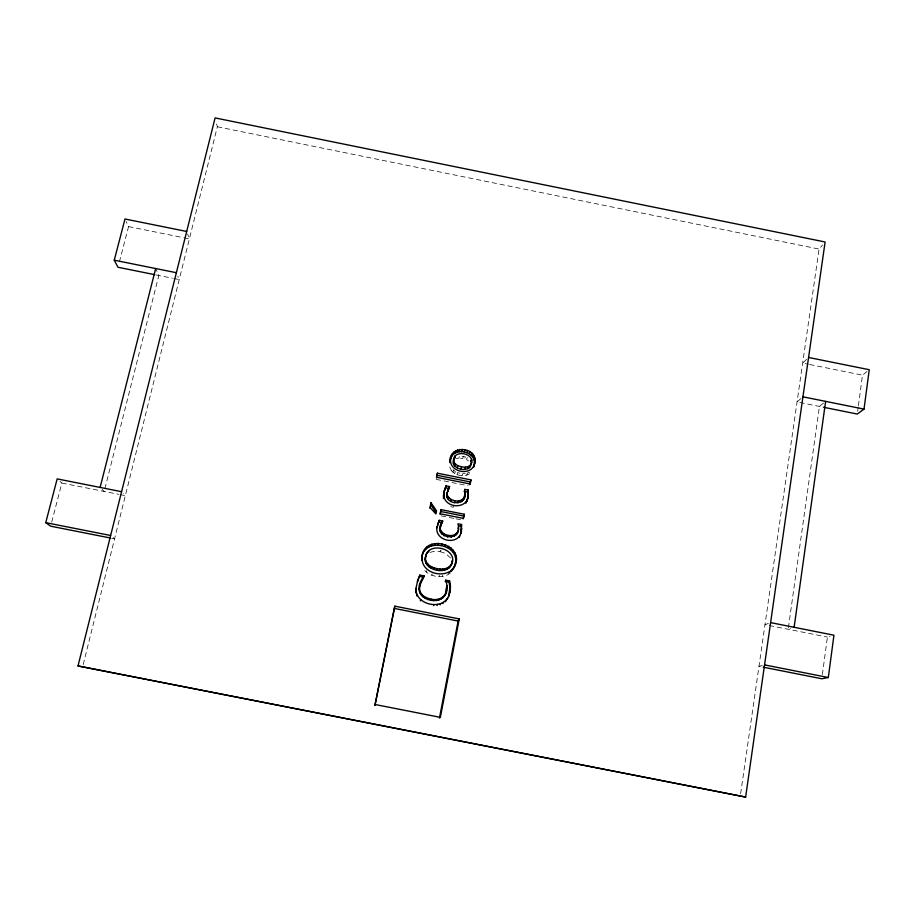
<?xml version="1.0" encoding="UTF-8"?>
<svg xmlns="http://www.w3.org/2000/svg" width="915" height="915" viewBox="0 0 915 915"><rect width="100%" height="100%" fill="white"/><g stroke="black" fill="none" stroke-linecap="round" stroke-linejoin="round"><path stroke-width="0.69" stroke-dasharray="4.58 3.43" d="M822.379 674.595L827.412 637.057L830.019 636.314M857.652 411.27L858.213 407.106M858.407 405.711L862.49 375.161L867.317 371.273M740.624 793.785L819.074 249.063L822.528 245.014M450.523 572.847C443.706 578.703 432.967 577.285 426.23 572.035L426.562 570.64M454.778 473.65L451.438 470.756L451.953 468.652L455.304 471.568L454.778 473.65C460.096 476.509 468 476.829 471.808 471.385M83.196 664.645L217.347 126.75L216.054 121.706M452.925 472.357L453.451 470.264M104.893 488.679L158.821 275.484L155.676 268.541M455.99 458.712L458.941 458.072L459.502 455.876L465.312 456.837L464.706 459.021M51.698 522.133L61.865 483.04L59.99 481.382M119.396 261.839L128.558 226.6L126.19 221.533M456.974 474.656L457.534 472.575L460.108 473.272L459.536 475.354M463.413 456.242L462.818 458.438L458.941 458.072M431.834 575.226L432.212 573.842M430.004 552.397L434.511 551.253L440.092 551.676L440.527 550.132L443.5 550.887M467.21 457.42L466.593 459.604L469.109 461.354M453.817 505.435L453.291 507.299L450.672 506.59M462.144 475.686L462.738 473.615L465.152 473.535L464.546 475.606M466.741 475.125L467.371 473.044L469.372 472.14L468.743 474.222M438.948 576.633L439.372 575.26M442.277 576.519L442.723 575.158M806.607 359.332L802.649 363.083L808.22 364.204M800.98 398.517L797.057 401.925L822.127 406.969M823.557 403.058L819.428 406.42L788.17 629.268L790.549 628.479M768.36 623.447L764.974 624.67L827.412 637.057M762.321 665.457L758.981 666.326L761.772 666.875M111.79 538.283L114.569 538.844L111.619 536.327M436.192 479.369L468.114 485.739M441.179 515.877L447.95 517.227M449.299 517.501L454.721 518.576M456.082 518.851L461.503 519.926M61.865 483.04L118.733 494.329M120.059 494.592L125.344 495.644L123.468 493.665M156.099 274.935L172.42 278.217M173.781 278.492L179.226 279.59L177.796 276.147M217.347 126.75L819.074 249.063M128.558 226.6L182.474 237.477M183.846 237.763L189.382 238.872L187.586 233.931M809.615 364.49L862.49 375.161M440.092 551.676L445.559 553.438L450.592 557.967M102.16 489.434L104.196 491.447M424.834 570.56L426.23 572.035M451.438 470.756L449.711 466.925"/><path stroke-width="1.37" d="M459.719 535.824C452.811 545.534 433.584 538.718 437.267 526.182L436.844 527.898L439.2 520.326L442.734 521.024C429.524 538.306 464.214 544.288 457.912 523.78L461.537 524.501L461.423 531.729L459.147 537.482M446.749 495.518L447.389 492.03C442.814 505.446 467.794 506.876 465.163 492.464L464.637 489.296L468.251 490.028L468.148 497.177L465.838 503.113L467.496 499.338L466.867 501.248M463.916 498.824L465.163 492.464M449.585 580.945C451.026 586.012 450.557 591.57 448.567 596.42L449.951 587.544L449.082 582.283L449.585 580.945L445.708 580.179L445.228 581.517L449.082 582.283M394.8 606.165L374.956 705.351L394.8 606.165L459.273 618.929L440.355 717.349L439.463 718.035L458.118 621.045L459.273 618.929M439.966 529.831L440.55 526.571M461.537 524.501L460.84 533.422L461.423 531.729M468.251 490.028L467.508 499.098L468.148 497.177M451.244 564.978C459.742 549.698 429.421 540.513 425.761 555.943C420.66 571.452 452.079 577.148 452.124 560.529M425.201 559.717L425.761 555.943M454.343 566.637C464.408 544.242 421.072 535.504 421.724 560.026C421.014 530.792 469.955 544.654 452.948 569.256L454.892 565.184M445.708 580.179C456.219 612.181 402.692 603.065 424.137 575.935L419.882 575.1L417.755 580.27L415.913 588.551M419.287 589.374L419.848 585.589M450.283 460.222C452.41 445.845 477.802 451.072 474.119 465.129C481.199 446.955 447.915 442.952 450.02 462.59L450.786 458.026M445.411 594.121L446.817 585.589M443.352 496.17L444.118 491.641L443.5 498.515L443.809 494.226M763.167 667.149L821.819 678.77L828.315 677.512L833.942 635.204L770.602 622.623M823.489 407.244L857.286 414.049L864.012 409.108L869.25 369.717L808.574 357.468M794.129 627.301L825.627 401.376M745.622 797.079L825.113 241.983L215.094 117.921L78.004 665.948L745.622 797.079L78.004 665.948M430.965 502.667L430.599 504.565L436.066 512.617L436.478 510.787L430.965 502.667L429.89 508.134M463.127 518.828L464.271 514.264L441.076 509.644L440.092 514.241M469.772 484.664L470.951 479.895L437.416 473.204L436.466 478.019M464.271 514.264L463.459 518.416L440.252 513.795L441.076 509.644M470.951 479.895L470.15 484.001L436.604 477.31M437.416 473.204L437.004 475.297L470.299 481.942M436.478 510.787L435.849 513.91L430.004 507.47M422.078 556.789L422.387 555.268M422.993 553.689L423.302 552.145M415.776 589.74L416.039 588.448C415.078 603.946 439.543 610.454 447.652 598.113L445.273 601.715L445.754 600.514M417.755 580.27L417.469 581.608L419.882 575.1M424.4 551.024L424.72 549.457M416.234 591.742L415.97 593L415.845 590.827M426.299 548.806L426.642 547.227M416.805 595.962L417.08 594.716M426.424 553.769L425.429 557.464M427.133 553.472L427.477 551.928M428.7 547.033L429.066 545.443M425.475 561.81L425.532 558.219M419.562 586.892L421.277 581.402M428.552 551.997L428.906 550.441M419.516 591.65L419.585 588.082M426.218 563.731L425.807 560.323M450.946 457.935L451.461 455.716M451.964 455.979L452.479 453.76M424.137 575.935L423.805 577.319L419.585 576.484M431.491 545.775L431.869 544.173M446.04 485.854L444.393 490.852L446.04 485.854L449.551 486.551L449.048 488.553L445.571 487.855M420.248 593.721L419.813 590.381M453.325 454.366L453.851 452.124M427.465 565.481L427.808 564.029L426.562 562.256M438.01 523.369L437.599 525.119L439.2 520.326M455.029 453.085L455.567 450.843M453.394 460.84C453.142 448.567 476.509 453.382 471.019 464.443C468.972 473.993 448.99 468.629 454.126 459.067M455.029 455.967L454.492 458.175L455.396 457.214M453.394 463.722L453.932 458.655M421.472 595.585L421.769 594.35L420.545 592.462M420.34 600.892L420.637 599.68M453.874 464.946L453.932 461.549M457.02 452.182L457.58 449.928M449.551 486.551L447.652 491.538L448.59 489.548M429.158 567.014L429.512 565.573L427.808 564.029M434.556 545.088L434.945 543.476M446.943 496.948L447.241 493.562M454.663 466.032L455.201 463.882L454.4 462.784M459.216 451.69L459.788 449.437M447.458 498.275L447.424 495.004M100.124 487.421L155.676 268.541M440.115 528.287L441.316 524.066M440.87 525.805L442.734 521.024M448.304 499.521L448.796 497.588L447.95 496.342M423.153 597.209L423.473 595.985L421.769 594.35M440.149 531.272L440.401 528.115M457.18 467.771L457.74 465.632L455.201 463.882M110.406 538.009L50.645 526.182L45.75 522.648L57.165 478.888L121.592 491.687M154.738 274.66L117.978 267.26L114.249 260.192L125 219.005L186.683 231.461M461.629 451.621L462.224 449.368M431.251 568.295L431.628 566.854L429.512 565.573M440.664 532.622L440.584 529.568M437.885 544.963L438.308 543.361M441.51 533.868L441.968 532.187L441.11 530.929M443.661 493.608L444.862 488.862M450.821 501.5L451.335 499.59L448.796 497.588M464.26 451.953L464.866 449.711M425.269 598.559L425.601 597.335L423.473 595.985M460.966 468.938L461.549 466.81C465.415 467.748 471.008 467.153 471.671 462.281M433.756 569.302L434.156 567.872L431.628 566.854M466.856 452.662L467.485 450.42M444.05 535.87L444.518 534.2L441.968 532.187M441.499 545.432L441.956 543.83M454.332 502.701L454.869 500.802C458.426 501.466 462.99 500.585 464.523 496.891M469.098 453.668L469.738 451.427M464.9 469.326L465.518 467.188M474.794 462.967L473.467 467.371L474.142 465.22C469.784 475.983 450.306 472.06 450.523 460.405M427.82 599.611L428.174 598.399L425.601 597.335M436.672 570.056L437.084 568.627C442.322 569.816 449.334 569.061 451.77 563.526M470.962 454.972L471.625 452.742M447.572 537.071L448.064 535.412C451.221 535.927 455.007 535.492 457.065 532.747M467.897 468.697L468.526 466.57M457.923 502.907L458.495 501.008M445.079 546.392L445.559 544.802M456.505 534.429L457.672 531.649M469.029 468.011L469.681 465.872M471.019 464.443L471.671 459.341M472.472 456.585L473.135 454.366M469.933 467.073L470.584 464.923M473.558 458.438L474.233 456.23M446.897 493.997L448.144 489.559M439.635 570.468L440.069 569.05M460.977 501.992L461.56 500.082M430.793 600.389L431.171 599.176C436.741 600.549 443.729 598.685 445.891 592.874M474.199 460.474L474.874 458.278M462.224 501.146L462.818 499.235M474.382 462.704L475.068 460.531M451.187 537.277L451.713 535.618M448.167 547.788L448.659 546.209M463.207 500.093L463.813 498.172M464.363 497.348L464.969 495.404M442.334 570.491L442.791 569.073M454.252 536.35L454.801 534.68M467.817 495.873L468.457 493.928M433.721 600.766L434.11 599.554M450.763 549.595L451.278 548.028M455.521 535.492L456.07 533.822M457.866 528.698L458.426 526.983M444.77 570.125L445.25 568.707M457.226 533.148L458.232 529.957M433.619 605.661L434.019 604.495M452.856 551.837L453.394 550.281M446.932 569.37L447.424 567.941M436.386 600.709L436.798 599.497M461.149 530.162L461.743 528.458M448.773 568.249L449.276 566.808M454.4 554.399L454.938 552.866M450.203 566.785L450.718 565.333M451.896 562.851L452.422 561.375M438.811 600.206L439.246 598.993M448.613 573.213L453.485 567.826M437.084 605.558L437.507 604.392M455.304 557.212L455.853 555.702M451.553 570.034L451.038 571.452L452.307 569.988M440.984 599.256L441.442 598.044M455.59 560.277L456.139 558.779M455.235 563.583L455.784 562.107M440.184 604.861L440.63 603.683M442.849 597.907L443.306 596.683M446.383 589.374L446.875 588.082M444.324 596.203L444.793 594.956M446.108 591.696L446.6 590.427M449.677 584.891L450.191 583.564M442.94 603.568L443.398 602.379M449.951 587.544L450.466 586.24M449.517 592.989L450.031 591.731M447.149 599.336L449.071 595.185M420.98 582.729L423.245 578.394M466.456 501.214C460.737 508.957 445.765 506.35 443.958 496.593M449.116 571.806C438.948 577.354 422.009 571.463 422.032 558.527M764.551 664.885L828.315 677.512M45.75 522.648L110.635 535.492M394.582 608.475L458.118 621.045M374.875 704.47L440.355 717.349M464.031 491.286L467.622 491.996M440.641 511.485L463.653 516.071M458.541 525.759L460.954 526.239M438.777 522.088L442.277 522.785M802.935 396.813L864.012 409.108M114.249 260.192L176.366 272.704M434.156 567.872L437.084 568.627M428.174 598.399L431.171 599.176M457.74 465.632L461.549 466.81M451.335 499.59L454.869 500.802M444.518 534.2L448.064 535.412M470.539 460.279L471.019 461.526"/></g></svg>
